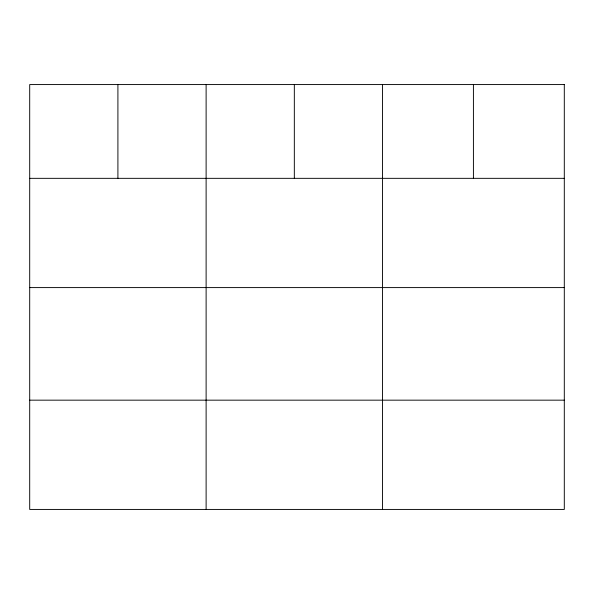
<?xml version="1.0" encoding="UTF-8"?>
<svg xmlns="http://www.w3.org/2000/svg" width="594" height="594" viewBox="0 0 594 594"><rect width="100%" height="100%" fill="white"/><g stroke="black" fill="none" stroke-linecap="round" stroke-linejoin="round"><path stroke-width="0.89" d="M29.7 178.334L564.3 178.334M29.7 287.593L564.3 287.593M29.7 400.163L564.3 400.163M473.418 84.571L473.418 178.334M382.536 84.571L382.536 509.429M294.327 84.571L294.327 178.334M206.118 84.571L206.118 509.429M117.909 84.571L117.909 178.334M564.3 84.571L29.7 84.571L29.7 509.429L564.3 509.429L564.3 84.571"/></g></svg>
